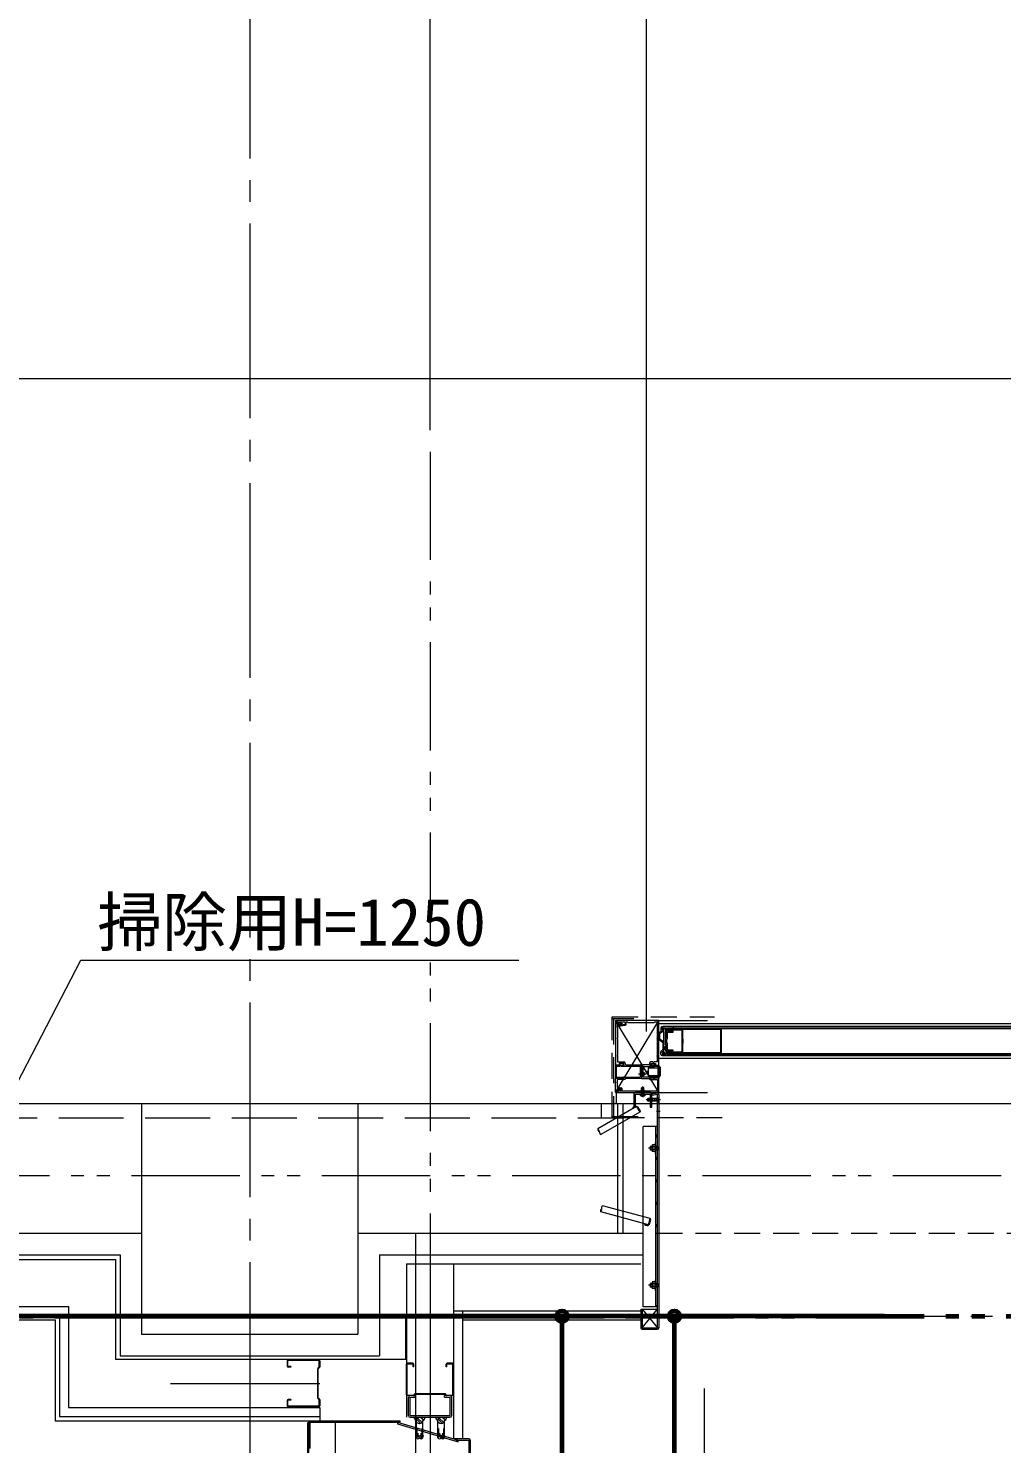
# Model space of a CAD drawing. Units: millimetres at full size, sheet at 1:30. Extents: x -16828 to 149130, y 47892 to 100313.
# Drawn here: x -3372 to -2022, y 63374 to 65336 of the extents above; entities that cross this region are included whole.
import ezdxf
from ezdxf.enums import TextEntityAlignment as Align

# ---------------------------------------------------------------- set-up
doc = ezdxf.new("R2010")
doc.units = ezdxf.units.MM
doc.header["$LTSCALE"] = 30
doc.header["$PDMODE"] = 32
doc.header["$PDSIZE"] = 15
for name, pattern in [('CHAIN2', [12, 9, -1, 1, -1]), ('DASHED1', [1.8, 1.2, -0.6]), ('DASHED3', [4, 3, -1]), ('DOUBLE_CHAIN1', [8.8, 5, -1, 0.6, -0.6, 0.6, -1])]:
    doc.linetypes.add(name, pattern=pattern)
for name, color, linetype, lineweight in [('0-0', 7, 'CHAIN2', 15), ('0-1', 7, 'Continuous', 15), ('2-0_通芯', 7, 'DOUBLE_CHAIN1', 15), ('2-1_躯体', 7, 'Continuous', 15), ('2-2_間仕切り芯', 7, 'DOUBLE_CHAIN1', 15), ('2-3_間仕切り', 7, 'Continuous', 15), ('2-A_建具', 7, 'Continuous', 15), ('3-0_AIHO08-壁芯', 7, 'CHAIN2', 15), ('4-3_AIHO15-壁開口寸法・コメント', 7, 'Continuous', 15), ('9-6_無題7', 7, 'Continuous', 15), ('9-E_配管－給湯１：ＣＵＰ(Ｍ)', 1, 'Continuous', 60)]:
    doc.layers.add(name, color=color, linetype=linetype, lineweight=lineweight)
doc.styles.add('ＭＳ ゴシック', font='')
doc.styles.get('ＭＳ ゴシック').set_extended_font_data('MS Gothic')

# ---------------------------------------------------------------- blocks, each defined once
blk = doc.blocks.new('グループ部品-16')
at = {"layer": '4-3_AIHO15-壁開口寸法・コメント'}
for p, q in [((-2530.66, 65460.85), (-2499.41, 65460.85)), ((-2483.79, 65460.85), (-2452.54, 65460.85))]:
    blk.add_line(p, q, dxfattribs=at)
blk.add_arc((-2515.04, 65460.85), 15.62, 0, 180, dxfattribs=at)
blk = doc.blocks.new('グループ部品-17')
at = {"layer": '4-3_AIHO15-壁開口寸法・コメント'}
for p, q in [((-996.29, 65460.85), (-1027.54, 65460.85)), ((-949.42, 65460.85), (-980.67, 65460.85))]:
    blk.add_line(p, q, dxfattribs=at)
blk.add_arc((-965.04, 65460.85), 15.62, 180, 0, dxfattribs=at)
blk = doc.blocks.new('グループ部品-18')
at = {"layer": '4-3_AIHO15-壁開口寸法・コメント'}
for p, q in [((-2515.04, 63945.86), (-2515.04, 65660.85)), ((-965.04, 63945.86), (-965.04, 65660.85)), ((-2452.54, 65460.85), (-1027.54, 65460.85))]:
    blk.add_line(p, q, dxfattribs=at)
for name in ['グループ部品-16', 'グループ部品-17']:
    blk.add_blockref(name, (0, 0), dxfattribs=at)
at = {"layer": '4-3_AIHO15-壁開口寸法・コメント', "style": 'ＭＳ ゴシック', "width": 1.15}
blk.add_text('機器搬入口W1550×H=2200', height=84.92, dxfattribs=at).set_placement((-2492.94, 65538.48), align=Align.BOTTOM_LEFT)

msp = doc.modelspace()

# ---------------------------------------------------------------- linework, layer by layer
at = {"layer": '0-0'}
for p, q in [((-3065.04, 66505.86), (-3065.04, 63160.53)), ((-9565.04, 63550.86), (35684.96, 63550.86))]:
    msp.add_line(p, q, dxfattribs=at)
at = {"layer": '0-1'}
for p, q in [((-4625.04, 64850.86), (634.96, 64850.86)), ((-6110.04, 63845.86), (25484.96, 63845.86)), ((-3215.04, 63845.86), (-3215.04, 63525.86)), ((-2915.04, 63845.86), (-2915.04, 63525.86)), ((-2555.04, 63845.86), (-2555.04, 63665.86)), ((-5540.04, 63665.86), (-3215.04, 63665.86)), ((-2915.04, 63665.86), (-2555.04, 63665.86)), ((-2835.04, 63665.86), (-2835.04, 60765.86)), ((-3215.04, 63525.86), (-2915.04, 63525.86))]:
    msp.add_line(p, q, dxfattribs=at)
at = {"layer": '0-1', "linetype": 'DASHED3'}
for p, q in [((-6090.04, 63825.86), (-2555.04, 63825.86)), ((-2435.04, 63450.86), (-2435.04, 60365.86))]:
    msp.add_line(p, q, dxfattribs=at)
at = {"layer": '0-1', "linetype": 'DASHED1'}
msp.add_line((-2555.04, 63665.86), (-925.04, 63665.86), dxfattribs=at)
at = {"layer": '2-0_通芯'}
msp.add_line((-9565.04, 63745.86), (35684.96, 63745.86), dxfattribs=at)
at = {"layer": '2-0_通芯', "color": 1, "lineweight": 60}
msp.add_line((-10727.74, 63550.86), (35684.96, 63550.86), dxfattribs=at)
at = {"layer": '2-1_躯体'}
for p, q in [((-6110.04, 63845.86), (-2547.61, 63845.86)), ((-3215.04, 63845.86), (-3215.04, 63525.86)), ((-2915.04, 63845.86), (-2915.04, 63525.86)), ((-2547.61, 63845.86), (-2547.61, 63665.86)), ((-5540.04, 63665.86), (-3215.04, 63665.86)), ((-2915.04, 63665.86), (-2547.61, 63665.86)), ((-3215.04, 63525.86), (-2915.04, 63525.86))]:
    msp.add_line(p, q, dxfattribs=at)
at = {"layer": '2-1_躯体', "linetype": 'DASHED3'}
msp.add_line((-6090.04, 63825.86), (-2547.61, 63825.86), dxfattribs=at)
at = {"layer": '2-2_間仕切り芯'}
msp.add_line((-2815.04, 64749.43), (-2815.04, 49619.89), dxfattribs=at)
at = {"layer": '2-3_間仕切り'}
for p, q in [((-5510.04, 63635.86), (-3245.04, 63635.86)), ((-3245.04, 63635.86), (-3245.04, 63495.86)), ((-2885.04, 63635.86), (-2885.04, 63495.86)), ((-2885.04, 63635.86), (-2519.61, 63635.86)), ((-2847.54, 63623.36), (-2522.61, 63623.36)), ((-2847.54, 63623.36), (-2847.54, 63410.86)), ((-2782.54, 63623.36), (-2782.54, 63380.86)), ((-5438.54, 63564.36), (-3316.54, 63564.36)), ((-3316.54, 63564.36), (-3316.54, 63424.36)), ((-2782.54, 63558.36), (-2522.61, 63558.36)), ((-2770.04, 63558.36), (-2770.04, 63380.86)), ((-5426.04, 63551.86), (-3329.04, 63551.86)), ((-5420.04, 63545.86), (-3335.04, 63545.86)), ((-3335.04, 63545.86), (-3335.04, 63405.86)), ((-3329.04, 63551.86), (-3329.04, 63411.86)), ((-2770.04, 63545.86), (-2522.61, 63545.86)), ((-3245.04, 63495.86), (-2885.04, 63495.86)), ((-3316.54, 63424.36), (-2968.04, 63424.36)), ((-3335.04, 63405.86), (-2915.04, 63405.86))]:
    msp.add_line(p, q, dxfattribs=at)
msp.add_lwpolyline([(-5503.54, 63629.36), (-3251.54, 63629.36), (-3251.54, 63491.36)], dxfattribs=at)
at = {"layer": '2-A_建具', "linetype": 'DASHED1'}
for p, q in [((-2562.61, 63963.86), (-2532.61, 63963.86)), ((-2560.61, 63963.86), (-2560.61, 63827.86)), ((-2562.61, 63827.86), (-2512.61, 63827.86))]:
    msp.add_line(p, q, dxfattribs=at)
at = {"layer": '2-A_建具'}
for p, q in [((-2557.61, 63860.86), (-2497.61, 63960.86)), ((-2497.61, 63860.86), (-2557.61, 63960.86)), ((-2553.94, 63957.46), (-2554.88, 63957.46)), ((-2552.85, 63954.81), (-2553.46, 63957.09)), ((-2552.61, 63954.66), (-2552.65, 63954.66)), ((-2552.31, 63955.86), (-2552.31, 63954.96)), ((-2550.72, 63956.4), (-2551.21, 63956.6)), ((-2550.7, 63953.38), (-2544.03, 63954.55)), ((-2497.61, 63960.86), (-2430.2, 63960.86)), ((402.39, 63956.36), (-2497.61, 63956.36)), ((-2495.11, 63950.36), (-2495.11, 63945.66)), ((-2492.91, 63952.36), (-2493.11, 63952.36)), ((-2492.91, 63947.36), (-2492.61, 63952.04)), ((-2490.61, 63947.36), (-2492.91, 63947.36)), ((-1003.41, 63952.36), (-2491.81, 63952.36)), ((-2491.11, 63947.36), (-2491.11, 63917.36)), ((-2490.31, 63947.66), (-2490.31, 63949.56)), ((-2489.81, 63950.06), (-2488.51, 63950.06)), ((-2488.01, 63945.56), (-2488.01, 63949.56)), ((-2411.11, 63949.31), (-2485.51, 63949.31)), ((-2485.51, 63947.81), (-2466.31, 63947.81)), ((-2483.81, 63949.41), (-2483.81, 63950.41)), ((-1750.11, 63950.41), (-2483.81, 63950.41)), ((-1750.11, 63949.41), (-2483.81, 63949.41)), ((-2412.21, 63948.21), (-2464.41, 63948.21)), ((-2411.91, 63916.81), (-2411.91, 63947.91)), ((-2410.81, 63915.71), (-2410.81, 63949.01)), ((-2555.11, 63935.4), (-2555.11, 63912.32)), ((-2500.11, 63935.4), (-2500.11, 63912.32)), ((-2497.61, 63935.62), (-2497.61, 63942.9)), ((-2496.73, 63944.56), (-2495.11, 63945.66)), ((-2496.73, 63933.97), (-2493.18, 63931.56)), ((-2496.41, 63935.62), (-2496.41, 63942.9)), ((-2496.06, 63943.56), (-2493.19, 63945.51)), ((-2496.06, 63934.96), (-2491.11, 63931.59)), ((-2492.31, 63929.9), (-2492.31, 63921.12)), ((-2492.06, 63945.86), (-2491.11, 63945.86)), ((-2489.11, 63944.56), (-2489.11, 63927.86)), ((-2488.61, 63945.06), (-2488.51, 63945.06)), ((-2465.81, 63931.9), (-2465.81, 63917.41)), ((-2464.71, 63929.16), (-2464.71, 63916.81)), ((-2464.21, 63935.06), (-2464.21, 63929.66)), ((402.39, 63908.36), (-2497.61, 63908.36)), ((-2495.11, 63914.36), (-2495.11, 63917.2)), ((-2494.1, 63918.94), (-2493.32, 63919.39)), ((-2492.91, 63912.36), (-2493.11, 63912.36)), ((-2491.81, 63912.36), (-1003.41, 63912.36)), ((-2490.31, 63917.06), (-2490.31, 63915.16)), ((-2489.81, 63914.66), (-2488.51, 63914.66)), ((-2489.11, 63920.16), (-2489.11, 63924.86)), ((-2488.51, 63927.36), (-2488.61, 63927.36)), ((-2488.61, 63925.36), (-2488.51, 63925.36)), ((-2488.61, 63919.66), (-2488.51, 63919.66)), ((-2488.01, 63926.86), (-2488.01, 63925.86)), ((-2488.01, 63919.16), (-2488.01, 63915.16)), ((-2487.49, 63922.09), (-2487.61, 63921.9)), ((-2466.31, 63916.91), (-2485.51, 63916.91)), ((-2485.51, 63915.41), (-2411.11, 63915.41)), ((-2483.81, 63914.31), (-2483.81, 63915.31)), ((-2483.81, 63915.31), (-1750.11, 63915.31)), ((-2483.81, 63914.31), (-1750.11, 63914.31)), ((-2464.41, 63916.51), (-2412.21, 63916.51)), ((-2557.61, 63898.61), (-2557.61, 63881.11)), ((-2556.61, 63898.81), (-2557.41, 63898.81)), ((-2551.05, 63898.38), (-2550.2, 63897.89)), ((-2550.15, 63903.39), (-2550.07, 63903.39)), ((-2549.7, 63897.76), (-2546.97, 63897.76)), ((-2549.33, 63903.27), (-2549.15, 63903.39)), ((-2549.15, 63903.39), (-2546.48, 63903.39)), ((-2523.61, 63897.36), (-2523.61, 63882.36)), ((-2523.61, 63889.86), (-2522.61, 63888.86)), ((-2521.68, 63897.29), (-2521.68, 63887.32)), ((-2521.54, 63897.29), (-2521.54, 63887.32)), ((-2517.61, 63888.16), (-2519.01, 63888.86)), ((-2514.27, 63890.69), (-2512.61, 63890.69)), ((-2514.27, 63889.03), (-2512.61, 63889.03)), ((-2497.61, 63894.86), (-2512.61, 63894.86)), ((-2503.61, 63897.86), (-2511.11, 63894.86)), ((-2509.38, 63895.01), (-2503.51, 63897.36)), ((-2506.07, 63903.39), (-2508.74, 63903.39)), ((-2508.24, 63897.82), (-2505.51, 63897.82)), ((-2505.51, 63897.76), (-2508.24, 63897.76)), ((-2505.07, 63903.39), (-2505.15, 63903.39)), ((-2505.01, 63897.95), (-2504.17, 63898.44)), ((-2504.17, 63898.38), (-2505.01, 63897.89)), ((-2499.61, 63897.86), (-2503.61, 63897.86)), ((-2499.61, 63897.36), (-2503.51, 63897.36)), ((-2503.24, 63897.82), (-2498.61, 63897.82)), ((-2498.61, 63897.76), (-2503.24, 63897.76)), ((-2499.61, 63897.86), (-2499.61, 63897.36)), ((-2497.81, 63898.87), (-2498.61, 63898.87)), ((-2498.61, 63898.81), (-2497.81, 63898.81)), ((-2497.61, 63898.67), (-2497.61, 63881.11)), ((-2497.61, 63897.86), (-2495.61, 63894.86)), ((-2495.61, 63884.86), (-2495.61, 63894.86)), ((-2557.61, 63861.71), (-2557.61, 63880.66)), ((-2557.41, 63880.91), (-2556.61, 63880.91)), ((-2550.2, 63881.83), (-2551.05, 63881.34)), ((-2546.97, 63881.96), (-2549.7, 63881.96)), ((-2526.11, 63886.86), (-2515.11, 63886.86)), ((-2522.61, 63888.21), (-2517.7, 63888.21)), ((-2522.61, 63885.52), (-2517.7, 63885.52)), ((-2522.61, 63884.86), (-2519.01, 63884.86)), ((-2520.11, 63862.92), (-2520.11, 63869.49)), ((-2517.61, 63885.56), (-2519.01, 63884.86)), ((-2517.61, 63888.16), (-2517.61, 63885.56)), ((-2503.61, 63881.86), (-2511.11, 63884.86)), ((-2509.38, 63884.71), (-2503.51, 63882.36)), ((-2505.51, 63882.02), (-2508.24, 63882.02)), ((-2508.24, 63881.96), (-2505.51, 63881.96)), ((-2504.17, 63881.4), (-2505.01, 63881.89)), ((-2505.01, 63881.83), (-2504.17, 63881.34)), ((-2499.61, 63881.86), (-2503.61, 63881.86)), ((-2499.61, 63882.36), (-2503.51, 63882.36)), ((-2498.61, 63882.02), (-2503.24, 63882.02)), ((-2499.61, 63881.86), (-2499.61, 63882.36)), ((-2498.61, 63880.97), (-2497.81, 63880.97)), ((-2497.81, 63880.91), (-2498.61, 63880.91)), ((-2497.61, 63881.86), (-2495.61, 63884.86)), ((-2555.5, 63864.41), (-2555.41, 63864.06)), ((-2554.94, 63863.46), (-2554.76, 63863.35)), ((-2554.7, 63865.15), (-2554.77, 63864.97)), ((-2554.63, 63864.07), (-2554.71, 63863.89)), ((-2554.35, 63864.5), (-2554.42, 63864.32)), ((-2554.16, 63865.07), (-2554.23, 63864.89)), ((-2553.91, 63863.89), (-2553.98, 63863.71)), ((-2553.62, 63865.62), (-2553.7, 63865.44)), ((-2553.62, 63864.97), (-2553.7, 63864.79)), ((-2553.42, 63864.51), (-2553.5, 63864.33)), ((-2553.08, 63863.72), (-2553.16, 63863.53)), ((-2553.02, 63865.22), (-2553.1, 63865.03)), ((-2552.82, 63864.21), (-2552.9, 63864.02)), ((-2549.03, 63867.01), (-2550.08, 63867.74)), ((-2509.91, 63860.86), (-2530.31, 63860.86)), ((-2523.61, 63858.56), (-2523.51, 63857.44)), ((-2523.61, 63858.56), (-2516.61, 63858.56)), ((-2521.46, 63864.36), (-2522.09, 63864.25)), ((-2518.13, 63864.25), (-2522.09, 63863.55)), ((-2522.09, 63864.07), (-2522.09, 63864.25)), ((-2522.09, 63864.07), (-2521.46, 63864.18)), ((-2522.09, 63864.07), (-2521.71, 63863.85)), ((-2522.09, 63863.37), (-2518.13, 63864.07)), ((-2522.09, 63863.55), (-2521.71, 63863.77)), ((-2518.13, 63863.55), (-2522.09, 63862.85)), ((-2522.09, 63863.37), (-2522.09, 63863.55)), ((-2522.09, 63863.37), (-2521.71, 63863.15)), ((-2522.09, 63862.67), (-2518.13, 63863.37)), ((-2522.09, 63862.85), (-2521.71, 63863.07)), ((-2518.13, 63862.85), (-2522.09, 63862.15)), ((-2522.09, 63862.67), (-2522.09, 63862.85)), ((-2522.09, 63862.67), (-2521.71, 63862.45)), ((-2522.09, 63861.97), (-2518.13, 63862.67)), ((-2522.09, 63862.15), (-2521.71, 63862.37)), ((-2518.13, 63862.15), (-2522.09, 63861.45)), ((-2522.09, 63861.97), (-2522.09, 63862.15)), ((-2522.09, 63861.97), (-2521.71, 63861.75)), ((-2522.09, 63861.27), (-2518.13, 63861.97)), ((-2522.09, 63861.45), (-2521.71, 63861.67)), ((-2522.09, 63861.27), (-2522.09, 63861.45)), ((-2522.09, 63861.27), (-2521.71, 63861.05)), ((-2518.13, 63860.75), (-2522.09, 63860.05)), ((-2522.09, 63860.57), (-2521.71, 63860.35)), ((-2522.09, 63860.05), (-2521.71, 63860.27)), ((-2522.09, 63859.87), (-2522.09, 63860.05)), ((-2518.13, 63860.05), (-2522.09, 63859.35)), ((-2522.09, 63859.87), (-2521.71, 63859.65)), ((-2522.09, 63859.35), (-2521.71, 63859.57)), ((-2522.09, 63859.26), (-2522.09, 63859.35)), ((-2522.09, 63859.26), (-2518.13, 63859.26)), ((-2521.84, 63859.06), (-2521.84, 63859.26)), ((-2521.76, 63867.55), (-2520.26, 63868.56)), ((-2521.76, 63865.26), (-2521.46, 63865.26)), ((-2521.71, 63865.26), (-2521.71, 63864.47)), ((-2518.51, 63864.55), (-2521.71, 63863.85)), ((-2521.71, 63863.77), (-2518.51, 63864.47)), ((-2518.51, 63863.85), (-2521.71, 63863.15)), ((-2521.71, 63863.85), (-2521.71, 63863.77)), ((-2521.71, 63863.07), (-2518.51, 63863.77)), ((-2518.51, 63863.15), (-2521.71, 63862.45)), ((-2521.71, 63863.15), (-2521.71, 63863.07)), ((-2521.71, 63862.37), (-2518.51, 63863.07)), ((-2518.51, 63862.45), (-2521.71, 63861.75)), ((-2521.71, 63862.45), (-2521.71, 63862.37)), ((-2521.71, 63861.67), (-2518.51, 63862.37)), ((-2518.51, 63861.75), (-2521.71, 63861.05)), ((-2521.71, 63861.75), (-2521.71, 63861.67)), ((-2521.71, 63861.05), (-2521.71, 63860.97)), ((-2521.71, 63860.27), (-2518.51, 63860.97)), ((-2518.51, 63860.35), (-2521.71, 63859.65)), ((-2521.71, 63860.35), (-2521.71, 63860.27)), ((-2521.71, 63859.57), (-2518.51, 63860.27)), ((-2521.71, 63859.65), (-2521.71, 63859.57)), ((-2521.46, 63867.36), (-2520.26, 63868.2)), ((-2520.11, 63867.05), (-2520.97, 63864.15)), ((-2520.93, 63864.28), (-2518.13, 63864.77)), ((-2518.13, 63864.95), (-2520.88, 63864.46)), ((-2520.82, 63864.66), (-2518.51, 63865.17)), ((-2520.64, 63865.26), (-2518.46, 63865.26)), ((-2520.26, 63868.56), (-2519.96, 63868.56)), ((-2520.26, 63868.2), (-2520.26, 63868.56)), ((-2520.11, 63867.05), (-2519.96, 63868.56)), ((-2520.11, 63861.92), (-2520.11, 63860.72)), ((-2520.11, 63859.72), (-2520.11, 63854.81)), ((-2518.46, 63867.55), (-2519.96, 63868.56)), ((-2519.91, 63859.26), (-2518.51, 63859.57)), ((-2519.41, 63866.66), (-2518.46, 63867.47)), ((-2518.51, 63865.25), (-2518.51, 63865.17)), ((-2518.13, 63864.95), (-2518.51, 63865.17)), ((-2518.13, 63864.77), (-2518.51, 63864.55)), ((-2518.51, 63864.55), (-2518.51, 63864.47)), ((-2518.13, 63864.25), (-2518.51, 63864.47)), ((-2518.13, 63864.07), (-2518.51, 63863.85)), ((-2518.51, 63863.85), (-2518.51, 63863.77)), ((-2518.13, 63863.55), (-2518.51, 63863.77)), ((-2518.13, 63863.37), (-2518.51, 63863.15)), ((-2518.51, 63863.15), (-2518.51, 63863.07)), ((-2518.13, 63862.85), (-2518.51, 63863.07)), ((-2518.13, 63862.67), (-2518.51, 63862.45)), ((-2518.51, 63862.45), (-2518.51, 63862.37)), ((-2518.13, 63862.15), (-2518.51, 63862.37)), ((-2518.13, 63861.97), (-2518.51, 63861.75)), ((-2518.51, 63861.75), (-2518.51, 63861.67)), ((-2518.13, 63861.45), (-2518.51, 63861.67)), ((-2518.51, 63861.05), (-2518.51, 63860.97)), ((-2518.13, 63860.75), (-2518.51, 63860.97)), ((-2518.51, 63860.35), (-2518.51, 63860.27)), ((-2518.13, 63860.05), (-2518.51, 63860.27)), ((-2518.51, 63859.65), (-2518.51, 63859.57)), ((-2518.13, 63859.35), (-2518.51, 63859.57)), ((-2518.46, 63865.26), (-2518.46, 63867.55)), ((-2518.38, 63859.06), (-2518.38, 63859.26)), ((-2518.13, 63864.77), (-2518.13, 63864.95)), ((-2518.13, 63864.07), (-2518.13, 63864.25)), ((-2518.13, 63863.37), (-2518.13, 63863.55)), ((-2518.13, 63862.67), (-2518.13, 63862.85)), ((-2518.13, 63861.97), (-2518.13, 63862.15)), ((-2518.13, 63860.57), (-2518.13, 63860.75)), ((-2516.61, 63858.56), (-2516.71, 63857.44)), ((-2505.9, 63850.86), (-2515.48, 63850.86)), ((-2513.61, 63852.16), (-2512.21, 63852.86)), ((-2513.61, 63852.16), (-2513.61, 63849.56)), ((-2513.61, 63849.56), (-2512.21, 63848.86)), ((-2499.11, 63852.21), (-2513.52, 63852.21)), ((-2499.11, 63849.52), (-2513.52, 63849.52)), ((-2500.02, 63860.35), (-2507.61, 63858.76)), ((-2507.61, 63858.76), (-2507.2, 63856.8)), ((-2499.61, 63858.4), (-2507.2, 63856.8)), ((-2503.46, 63850.86), (-2504.53, 63850.86)), ((-2495.52, 63850.86), (-2502.51, 63850.86)), ((-2499.61, 63534.86), (-2499.61, 63858.4)), ((-2497.61, 63854.36), (-2499.11, 63852.86)), ((-2497.61, 63860.86), (-2430.2, 63860.86)), ((-2497.61, 63858.4), (-2497.61, 63534.86)), ((-2528.5, 63841.65), (-2582.46, 63810.5)), ((-2524, 63833.86), (-2577.96, 63802.7)), ((-2577.61, 63845.86), (-2577.61, 63825.86)), ((-2547.61, 63845.86), (-2547.61, 63665.86)), ((-2528.5, 63841.65), (-2527.14, 63841.28)), ((-2528.5, 63841.65), (-2524, 63833.86)), ((-2499.11, 63848.86), (-2512.21, 63848.86)), ((-2495.87, 63834.69), (-2501.17, 63834.69)), ((-2519.61, 63563.86), (-2519.61, 63813.86)), ((-2499.61, 63813.86), (-2519.61, 63813.86)), ((-2501.91, 63563.86), (-2501.91, 63813.86)), ((-2502.91, 63791.36), (-2502.91, 63776.36)), ((-2501.91, 63791.36), (-2502.91, 63791.36)), ((-2501.91, 63802.84), (-2499.61, 63800.54)), ((-2501.91, 63800.72), (-2499.61, 63798.42)), ((-2501.91, 63776.36), (-2501.91, 63791.36)), ((-2499.61, 63783.86), (-2512.13, 63783.86)), ((-2506.91, 63786.36), (-2509.61, 63786.36)), ((-2509.61, 63786.36), (-2509.61, 63781.36)), ((-2506.91, 63785.93), (-2509.61, 63785.93)), ((-2506.91, 63781.79), (-2509.61, 63781.79)), ((-2506.91, 63781.36), (-2509.61, 63781.36)), ((-2506.56, 63788.48), (-2506.91, 63787.86)), ((-2506.91, 63787.86), (-2506.91, 63779.86)), ((-2506.56, 63779.24), (-2506.91, 63779.86)), ((-2502.91, 63788.48), (-2506.56, 63788.48)), ((-2502.91, 63786.17), (-2506.56, 63786.17)), ((-2502.91, 63781.55), (-2506.56, 63781.55)), ((-2502.91, 63779.24), (-2506.56, 63779.24)), ((-2502.91, 63786.51), (-2501.91, 63786.51)), ((-2499.61, 63786.36), (-2502.91, 63786.36)), ((-2499.61, 63785.93), (-2502.91, 63785.93)), ((-2499.61, 63781.79), (-2502.91, 63781.79)), ((-2499.61, 63781.36), (-2502.91, 63781.36)), ((-2502.91, 63781.21), (-2501.91, 63781.21)), ((-2502.91, 63776.36), (-2501.91, 63776.36)), ((-2501.91, 63771.72), (-2499.61, 63769.42)), ((-2499.61, 63786.36), (-2499.61, 63781.36)), ((-2501.91, 63769.6), (-2499.61, 63767.3)), ((-2501.91, 63740.61), (-2499.61, 63738.31)), ((-2501.91, 63738.49), (-2499.61, 63736.19)), ((-2511.88, 63677.65), (-2578.35, 63695.45)), ((-2509.55, 63686.34), (-2576.02, 63704.15)), ((-2501.91, 63709.5), (-2499.61, 63707.2)), ((-2501.91, 63707.38), (-2499.61, 63705.08)), ((-2511.88, 63677.65), (-2509.55, 63686.34)), ((-2511.88, 63677.65), (-2510.66, 63678.36)), ((-2501.91, 63678.39), (-2499.61, 63676.09)), ((-2501.91, 63676.26), (-2499.61, 63673.96)), ((-2506.91, 63596.36), (-2509.61, 63596.36)), ((-2509.61, 63596.36), (-2509.61, 63591.36)), ((-2506.91, 63595.93), (-2509.61, 63595.93)), ((-2506.56, 63598.48), (-2506.91, 63597.86)), ((-2506.91, 63597.86), (-2506.91, 63589.86)), ((-2502.91, 63598.48), (-2506.56, 63598.48)), ((-2502.91, 63596.17), (-2506.56, 63596.17)), ((-2502.91, 63601.36), (-2502.91, 63586.36)), ((-2501.91, 63601.36), (-2502.91, 63601.36)), ((-2502.91, 63596.51), (-2501.91, 63596.51)), ((-2499.61, 63596.36), (-2502.91, 63596.36)), ((-2499.61, 63595.93), (-2502.91, 63595.93)), ((-2501.91, 63586.36), (-2501.91, 63601.36)), ((-2501.91, 63597.27), (-2499.61, 63594.97)), ((-2501.91, 63595.15), (-2499.61, 63592.85)), ((-2499.61, 63596.36), (-2499.61, 63591.36)), ((-2499.61, 63593.86), (-2512.13, 63593.86)), ((-2506.91, 63591.79), (-2509.61, 63591.79)), ((-2506.91, 63591.36), (-2509.61, 63591.36)), ((-2506.56, 63589.24), (-2506.91, 63589.86)), ((-2502.91, 63591.55), (-2506.56, 63591.55)), ((-2502.91, 63589.24), (-2506.56, 63589.24)), ((-2499.61, 63591.79), (-2502.91, 63591.79)), ((-2499.61, 63591.36), (-2502.91, 63591.36)), ((-2502.91, 63591.21), (-2501.91, 63591.21)), ((-2502.91, 63586.36), (-2501.91, 63586.36)), ((-2522.61, 63560.86), (-2522.61, 63534.86)), ((-2522.61, 63560.86), (-2499.61, 63560.86)), ((-2520.61, 63560.86), (-2520.61, 63534.86)), ((-2520.61, 63560.86), (-2499.61, 63534.86)), ((-2520.61, 63534.86), (-2499.61, 63560.86)), ((-2499.61, 63563.86), (-2519.61, 63563.86)), ((-2501.91, 63566.16), (-2499.61, 63563.86)), ((-2501.91, 63564.04), (-2501.73, 63563.86)), ((-2848.54, 63491.36), (-2848.54, 63551.72)), ((-2520.61, 63534.86), (-2499.61, 63534.86)), ((-2520.61, 63532.86), (-2499.61, 63532.86)), ((-3251.54, 63491.36), (-2848.54, 63491.36)), ((-3013.04, 63489.16), (-3013.04, 63481.56)), ((-3012.24, 63481.46), (-3012.24, 63489.26)), ((-2969.14, 63489.56), (-3011.94, 63489.56)), ((-3008.04, 63481.16), (-3011.94, 63481.16)), ((-2969.24, 63490.36), (-3011.84, 63490.36)), ((-3008.04, 63480.36), (-3011.84, 63480.36)), ((-3008.04, 63481.16), (-3008.04, 63480.36)), ((-2970.84, 63437.53), (-2970.84, 63478.2)), ((-2968.93, 63480.6), (-2970.49, 63479.04)), ((-2970.04, 63437.49), (-2970.04, 63478.24)), ((-2968.39, 63480.01), (-2969.95, 63478.45)), ((-2968.84, 63480.82), (-2968.84, 63489.26)), ((-2968.04, 63489.16), (-2968.04, 63480.86)), ((-2847.54, 63442.06), (-2847.54, 63484.66)), ((-2846.74, 63485.06), (-2838.34, 63485.06)), ((-2846.74, 63441.66), (-2846.74, 63485.06)), ((-2838.74, 63485.86), (-2846.34, 63485.86)), ((-2838.34, 63480.86), (-2838.34, 63485.06)), ((-2837.54, 63480.86), (-2838.34, 63480.86)), ((-2837.54, 63480.86), (-2837.54, 63484.66)), ((-2792.54, 63480.86), (-2792.54, 63484.66)), ((-2791.74, 63480.86), (-2792.54, 63480.86)), ((-2791.74, 63480.86), (-2791.74, 63485.06)), ((-2791.74, 63485.06), (-2783.34, 63485.06)), ((-2783.74, 63485.86), (-2791.34, 63485.86)), ((-2783.34, 63441.66), (-2783.34, 63485.06)), ((-2782.54, 63442.06), (-2782.54, 63484.66)), ((-3175.04, 63457.86), (-2968.04, 63457.86)), ((-2969.95, 63437.27), (-2968.39, 63435.71)), ((-2846.74, 63441.66), (-2837.87, 63441.66)), ((-2835.04, 63440.86), (-2846.34, 63440.86)), ((-2845.04, 63413.26), (-2845.04, 63438.46)), ((-2842.74, 63413.16), (-2842.74, 63438.56)), ((-2842.74, 63438.56), (-2835.04, 63438.56)), ((-2835.87, 63443.66), (-2837.87, 63441.66)), ((-2835.54, 63442.86), (-2837.19, 63441.21)), ((-2835.87, 63443.66), (-2794.21, 63443.66)), ((-2835.54, 63442.86), (-2794.54, 63442.86)), ((-2835.04, 63438.56), (-2835.04, 63440.86)), ((-2783.74, 63440.86), (-2795.04, 63440.86)), ((-2795.04, 63438.56), (-2795.04, 63440.86)), ((-2795.04, 63438.56), (-2787.34, 63438.56)), ((-2792.89, 63441.21), (-2794.54, 63442.86)), ((-2792.21, 63441.66), (-2794.21, 63443.66)), ((-2792.21, 63441.66), (-2783.34, 63441.66)), ((-2787.34, 63413.16), (-2787.34, 63438.56)), ((-2785.04, 63413.26), (-2785.04, 63438.46)), ((-3013.04, 63434.16), (-3013.04, 63426.56)), ((-3012.24, 63426.46), (-3012.24, 63434.26)), ((-3008.04, 63434.56), (-3011.94, 63434.56)), ((-2969.14, 63426.16), (-3011.94, 63426.16)), ((-3008.04, 63435.36), (-3011.84, 63435.36)), ((-2969.24, 63425.36), (-3011.84, 63425.36)), ((-3008.04, 63435.36), (-3008.04, 63434.56)), ((-2970.49, 63436.68), (-2968.93, 63435.12)), ((-2968.84, 63426.46), (-2968.84, 63434.91)), ((-2968.04, 63434.86), (-2968.04, 63426.56)), ((-2968.04, 63424.36), (-2968.04, 63405.86)), ((-3329.04, 63411.86), (-2968.04, 63411.86)), ((-3175.04, 63405.86), (-2857.04, 63405.86)), ((-2985.04, 63403.46), (-2985.04, 63358.26)), ((-2983.44, 63404.26), (-2857.04, 63404.26)), ((-2983.44, 63404.26), (-2983.44, 63357.46)), ((-2981.84, 63403.26), (-2981.84, 63367.46)), ((-2946.04, 62488.67), (-2946.04, 63405.86)), ((-2860.04, 63404.26), (-2860.04, 63401.96)), ((-2857.04, 63405.86), (-2857.04, 63404.26)), ((-2842.74, 63413.16), (-2787.34, 63413.16)), ((-2842.64, 63410.86), (-2787.44, 63410.86)), ((-2834.04, 63382.36), (-2834.04, 63406.36)), ((-2833.82, 63408.41), (-2827.67, 63402.27)), ((-2832.41, 63409.83), (-2826.07, 63403.49)), ((-2825.04, 63382.36), (-2825.04, 63406.36)), ((-2804.04, 63382.36), (-2804.04, 63406.36)), ((-2803.82, 63408.41), (-2797.67, 63402.27)), ((-2802.41, 63409.83), (-2796.07, 63403.49)), ((-2795.04, 63382.36), (-2795.04, 63406.36)), ((-2833.04, 63383.52), (-2833.04, 63395.06)), ((-2831.54, 63383.85), (-2831.54, 63388.62)), ((-2827.54, 63380.87), (-2827.54, 63388.62)), ((-2826.04, 63381.21), (-2826.04, 63395.06)), ((-2803.04, 63383.52), (-2803.04, 63395.06)), ((-2801.54, 63383.85), (-2801.54, 63388.62)), ((-2797.54, 63380.87), (-2797.54, 63388.62)), ((-2796.04, 63381.21), (-2796.04, 63395.06)), ((-2761.44, 63380.86), (-2781.54, 63380.86)), ((-2779.04, 63379.26), (-2779.04, 63380.86)), ((-2779.04, 63379.26), (-2760.64, 63379.26)), ((-2776.04, 63376.96), (-2776.04, 63379.26)), ((-2760.64, 63357.46), (-2760.64, 63379.26)), ((-2759.04, 63358.26), (-2759.04, 63378.46))]:
    msp.add_line(p, q, dxfattribs=at)
at = {"layer": '2-A_建具', "linetype": 'DASHED3'}
for p, q in [((-2860.04, 63404.26), (-2776.04, 63379.26)), ((-2860.04, 63401.96), (-2776.04, 63376.96))]:
    msp.add_line(p, q, dxfattribs=at)
at = {"layer": '2-A_建具', "linetype": 'DASHED1'}
msp.add_lwpolyline([(-2409.69, 63825.86), (-2562.61, 63825.86), (-2562.61, 63965.86), (-2420.56, 63965.86)], dxfattribs=at)
at = {"layer": '2-A_建具'}
for points in [[(-2497.61, 63899.06), (-2497.61, 63960.86), (-2557.61, 63960.86), (-2557.61, 63899.06)], [(-2557.61, 63959.86), (-2556.61, 63959.86), (-2548.61, 63956.63)], [(-2555.68, 63956.66), (-2555.68, 63951.86), (-2555.11, 63950.87), (-2555.11, 63936.32)], [(-2554.31, 63958.93), (-2544.31, 63958.93), (-2544.31, 63956.09)], [(-2544.97, 63955.3), (-2551.31, 63954.19), (-2551.31, 63954.96), (-2552.11, 63954.96), (-2552.11, 63954.56)], [(-2550.25, 63954.79), (-2550.95, 63954.46), (-2551.18, 63954.96), (-2550.55, 63955.59)], [(-2548.61, 63956.63), (-2548.61, 63956.26), (-2549.68, 63955.19)], [(-2543.21, 63955.54), (-2543.21, 63958.93), (-2541.61, 63958.93), (-2540.62, 63958.36), (-2504.1, 63958.36), (-2503.11, 63958.93), (-2500.11, 63958.93), (-2500.11, 63936.32)], [(-2492.61, 63951.56), (-2492.61, 63947.86), (-2490.81, 63947.86)], [(-2490.61, 63948.06), (-2490.61, 63948.66), (-2491.41, 63948.66), (-2491.41, 63950.86), (-2487.61, 63950.86), (-2487.61, 63942.82)], [(-2480.8, 63913.86), (-2485.81, 63913.86), (-2485.81, 63918.66), (-2477.81, 63918.66), (-2477.81, 63919.86), (-2485.81, 63919.86), (-2485.81, 63929.36), (-2486.81, 63929.36), (-2486.81, 63935.36), (-2485.81, 63935.36), (-2485.81, 63944.86), (-2477.81, 63944.86), (-2477.81, 63946.06), (-2485.81, 63946.06), (-2485.81, 63950.86), (-2480.8, 63950.86)], [(-2480.41, 63950.56), (-2477.61, 63950.56), (-2477.61, 63952.36)], [(-2465.81, 63947.31), (-2465.81, 63932.82), (-2465.69, 63932.64)], [(-2464.71, 63947.91), (-2464.71, 63935.56), (-2464.51, 63935.36)], [(-2487.61, 63941.9), (-2487.61, 63936.86), (-2488.61, 63936.86), (-2488.61, 63932.82)], [(-2488.61, 63931.9), (-2488.61, 63927.86), (-2487.61, 63927.86), (-2487.61, 63922.82)], [(-2555.11, 63911.4), (-2555.11, 63903.39), (-2551.07, 63903.39)], [(-2500.11, 63911.4), (-2500.11, 63903.39), (-2504.15, 63903.39)], [(-2490.61, 63917.36), (-2492.91, 63917.36), (-2492.61, 63912.68)], [(-2490.81, 63916.86), (-2492.61, 63916.86), (-2492.61, 63913.16)], [(-2487.61, 63921.9), (-2487.61, 63913.86), (-2491.41, 63913.86), (-2491.41, 63916.06), (-2490.61, 63916.06), (-2490.61, 63916.66)], [(-2477.61, 63912.36), (-2477.61, 63914.16), (-2480.41, 63914.16)], [(-2523.61, 63897.36), (-2545.61, 63897.36), (-2545.61, 63898.86), (-2547.61, 63898.86), (-2547.61, 63899.86), (-2546.41, 63899.86), (-2546.41, 63901.46), (-2552.81, 63901.46), (-2552.81, 63899.86), (-2551.61, 63899.86), (-2551.61, 63898.86), (-2557.41, 63898.86)], [(-2551.97, 63881.96), (-2556.61, 63881.96), (-2556.61, 63897.76), (-2551.97, 63897.76)], [(-2546.41, 63898.56), (-2549.76, 63898.56), (-2551.33, 63899.47), (-2551.86, 63898.56), (-2556.41, 63898.56)], [(-2544.48, 63901.39), (-2544.48, 63900.53), (-2543.61, 63899.29), (-2523.68, 63899.29)], [(-2523.61, 63883.86), (-2522.61, 63884.86), (-2522.61, 63888.86)], [(-2523.61, 63888.66), (-2522.26, 63888.01), (-2521.66, 63886.86)], [(-2522.61, 63888.86), (-2519.01, 63888.86), (-2519.01, 63884.86)], [(-2497.81, 63880.86), (-2503.61, 63880.86), (-2503.61, 63879.86), (-2504.11, 63879.86), (-2506.25, 63880.86), (-2509.61, 63880.86), (-2509.61, 63882.36), (-2519.61, 63882.36), (-2519.61, 63897.36), (-2509.61, 63897.36), (-2509.61, 63898.86), (-2507.61, 63898.86), (-2507.61, 63899.86), (-2508.81, 63899.86), (-2508.81, 63901.46), (-2502.41, 63901.46), (-2502.41, 63899.86), (-2503.61, 63899.86), (-2503.61, 63898.86), (-2497.81, 63898.86)], [(-2510.74, 63901.39), (-2510.74, 63900.53), (-2511.61, 63899.29), (-2519.54, 63899.29)], [(-2512.61, 63894.86), (-2512.61, 63884.86), (-2497.61, 63884.86)], [(-2498.8, 63898.62), (-2503.36, 63898.62), (-2503.88, 63899.53), (-2505.46, 63898.62), (-2508.81, 63898.62)], [(-2508.81, 63898.56), (-2505.46, 63898.56), (-2503.88, 63899.47), (-2503.36, 63898.56), (-2498.8, 63898.56)], [(-2503.24, 63881.96), (-2498.61, 63881.96), (-2498.61, 63897.82)], [(-2557.61, 63861.25), (-2557.61, 63860.86), (-2497.61, 63860.86), (-2497.61, 63880.66)], [(-2557.41, 63880.86), (-2551.61, 63880.86), (-2551.61, 63879.86), (-2551.11, 63879.86), (-2548.96, 63880.86), (-2545.61, 63880.86), (-2545.61, 63882.36), (-2523.61, 63882.36)], [(-2556.41, 63881.16), (-2551.86, 63881.16), (-2551.33, 63880.25), (-2549.76, 63881.16), (-2546.41, 63881.16)], [(-2521.68, 63886.4), (-2521.68, 63880.43), (-2543.41, 63880.43), (-2544.91, 63878.93), (-2555.68, 63878.93), (-2555.68, 63875.32)], [(-2555.68, 63874.4), (-2555.68, 63867.86), (-2552.61, 63867.86), (-2549.61, 63865.76)], [(-2499.54, 63874.4), (-2499.54, 63862.79), (-2548.61, 63862.79), (-2548.61, 63866.19)], [(-2523.61, 63885.06), (-2522.26, 63885.72), (-2521.66, 63886.86)], [(-2521.54, 63886.4), (-2521.54, 63880.43), (-2511.81, 63880.43), (-2510.31, 63878.93), (-2499.54, 63878.93), (-2499.54, 63875.32)], [(-2508.81, 63881.22), (-2505.46, 63881.22), (-2503.88, 63880.31), (-2503.36, 63881.22), (-2498.8, 63881.22)], [(-2498.8, 63881.16), (-2503.36, 63881.16), (-2503.88, 63880.25), (-2505.46, 63881.16), (-2508.81, 63881.16)], [(-2557.61, 63860.86), (-2557.11, 63860.36), (-2557.11, 63846.36), (-2557.61, 63845.86)], [(-2550.21, 63866.61), (-2549.61, 63866.19), (-2549.61, 63862.79), (-2551.56, 63862.79), (-2552.11, 63863.45), (-2554.51, 63863.15), (-2557.51, 63861.42)], [(-2549.61, 63864.16), (-2551.46, 63862.86), (-2552.12, 63865.31)], [(-2532.61, 63858.56), (-2532.61, 63840.86), (-2530.31, 63840.86)], [(-2530.31, 63840.86), (-2530.31, 63858.56), (-2509.91, 63858.56), (-2509.91, 63840.86), (-2507.61, 63840.86), (-2507.61, 63858.56)], [(-2522.16, 63856.2), (-2521.25, 63858.01), (-2520.11, 63858.62)], [(-2522.09, 63864.25), (-2521.71, 63864.47), (-2521.46, 63864.52)], [(-2522.09, 63860.57), (-2522.09, 63860.75), (-2521.71, 63860.97), (-2518.51, 63861.67)], [(-2522.09, 63860.57), (-2518.13, 63861.27), (-2518.13, 63861.45), (-2522.09, 63860.75)], [(-2522.09, 63859.87), (-2518.13, 63860.57), (-2518.51, 63860.35)], [(-2521.76, 63865.26), (-2521.76, 63867.55), (-2521.46, 63867.36)], [(-2518.13, 63861.27), (-2518.51, 63861.05), (-2521.71, 63860.35)], [(-2521.59, 63859.26), (-2518.13, 63859.87), (-2518.13, 63860.05)], [(-2520.26, 63868.2), (-2521.46, 63864.21), (-2521.46, 63867.36)], [(-2518.13, 63859.87), (-2518.51, 63859.65), (-2520.31, 63859.26)], [(-2520.11, 63867.16), (-2519.41, 63866.66), (-2519.27, 63865.26)], [(-2518.06, 63856.2), (-2518.96, 63858.01), (-2520.11, 63858.62)], [(-2518.13, 63859.26), (-2518.13, 63859.35), (-2518.62, 63859.26)], [(-2499.11, 63852.86), (-2512.21, 63852.86), (-2512.21, 63848.86)], [(-2497.61, 63852.91), (-2499.46, 63852.01), (-2500.07, 63850.86)], [(-2497.61, 63848.81), (-2499.46, 63849.72), (-2500.07, 63850.86)], [(-2497.61, 63847.36), (-2499.11, 63848.86), (-2499.11, 63852.86)], [(-2562.61, 63845.86), (-2563.11, 63845.36), (-2577.11, 63845.36), (-2577.61, 63845.86)], [(-2527.14, 63841.28), (-2523.64, 63835.22), (-2524, 63833.86)], [(-2510.66, 63678.36), (-2508.85, 63685.12), (-2509.55, 63686.34)]]:
    msp.add_lwpolyline(points, dxfattribs=at)
for centre, radius in [((-2553.71, 63864.66), 2), ((-2829.54, 63406.36), 4.5), ((-2799.54, 63406.36), 4.5)]:
    msp.add_circle(centre, radius, dxfattribs=at)
for centre, radius, start, end in [((-2554.88, 63956.66), 0.8, 90, 180), ((-2553.94, 63956.96), 0.5, 15, 90), ((-2552.65, 63954.86), 0.2, 195, 270), ((-2552.61, 63954.96), 0.3, 270, 0), ((-2551.51, 63955.86), 0.8, 68, 180), ((-2550.91, 63954.56), 1.2, 180, 280), ((-2550.91, 63955.94), 0.5, 315, 68), ((-2551.09, 63956.6), 2, 295, 315), ((-2545.11, 63956.09), 0.8, 280, 0), ((-2544.21, 63955.54), 1, 280, 0), ((-2493.11, 63950.36), 2, 90, 180), ((-2492.91, 63952.06), 0.3, 356.34024, 90), ((-2491.81, 63951.56), 0.8, 90, 180), ((-2490.81, 63948.06), 0.2, 270, 0), ((-2490.61, 63947.66), 0.3, 270, 0.00359), ((-2489.81, 63949.56), 0.5, 90.00359, 180.00359), ((-2488.51, 63949.56), 0.5, 0.00359, 90.00359), ((-2485.51, 63949.01), 0.3, 90, 180), ((-2485.51, 63948.11), 0.3, 180, 270), ((-2480.8, 63950.66), 0.2, 14.47751, 90), ((-2480.41, 63950.76), 0.2, 194.47751, 270), ((-2466.31, 63947.31), 0.5, 0, 90), ((-2464.41, 63947.91), 0.3, 90, 180), ((-2412.21, 63947.91), 0.3, 0, 90), ((-2411.11, 63949.01), 0.3, 0, 90), ((-2555.11, 63935.86), 0.3, 113.57818, 246.42182), ((-2555.31, 63936.32), 0.2, 293.57818, 0), ((-2555.31, 63935.4), 0.2, 0, 66.42182), ((-2499.91, 63936.32), 0.2, 180, 246.42182), ((-2499.91, 63935.4), 0.2, 113.57818, 180), ((-2500.11, 63935.86), 0.3, 293.57818, 66.42182), ((-2495.61, 63942.9), 2, 124.16806, 180.00289), ((-2495.61, 63935.62), 2, 180.00289, 235.81101), ((-2495.61, 63942.9), 0.8, 124.21613, 180.00289), ((-2495.61, 63935.62), 0.8, 180.00289, 235.78387), ((-2494.31, 63929.9), 2, 0, 55.81101), ((-2492.06, 63943.86), 2, 90, 124.21613), ((-2488.61, 63944.56), 0.5, 90, 180), ((-2488.61, 63927.86), 0.5, 180, 269.97137), ((-2488.41, 63932.82), 0.2, 180, 246.42182), ((-2488.41, 63931.9), 0.2, 113.57818, 180), ((-2488.51, 63945.56), 0.5, 270, 0.00359), ((-2488.61, 63932.36), 0.3, 293.57818, 66.42182), ((-2487.41, 63942.82), 0.2, 180, 246.42182), ((-2487.41, 63941.9), 0.2, 113.57818, 180), ((-2487.61, 63942.36), 0.3, 293.57818, 66.42182), ((-2465.61, 63931.9), 0.2, 113.57818, 180), ((-2465.81, 63932.36), 0.3, 293.57818, 66.42182), ((-2464.51, 63929.16), 0.2, 90, 180), ((-2464.51, 63935.06), 0.3, 0, 90), ((-2464.51, 63929.66), 0.3, 270, 0), ((-2555.11, 63911.86), 0.3, 113.57818, 246.42182), ((-2555.31, 63912.32), 0.2, 293.57818, 0), ((-2555.31, 63911.4), 0.2, 0, 66.42182), ((-2499.91, 63912.32), 0.2, 180, 246.42182), ((-2499.91, 63911.4), 0.2, 113.57818, 180), ((-2500.11, 63911.86), 0.3, 293.57818, 66.42182), ((-2493.11, 63917.2), 2, 119.74538, 180), ((-2493.11, 63914.36), 2, 180, 270), ((-2494.31, 63921.12), 2, 299.74538, 0), ((-2492.91, 63912.66), 0.3, 270, 3.65976), ((-2491.81, 63913.16), 0.8, 180, 270), ((-2490.81, 63916.66), 0.2, 0, 90), ((-2490.61, 63917.06), 0.3, 359.99641, 90), ((-2489.81, 63915.16), 0.5, 179.99641, 269.99641), ((-2488.61, 63924.86), 0.5, 89.99641, 180), ((-2488.61, 63920.16), 0.5, 180, 269.99997), ((-2488.51, 63926.86), 0.5, 359.99641, 89.99641), ((-2488.51, 63925.86), 0.5, 269.99641, 359.99641), ((-2488.51, 63919.16), 0.5, 359.99641, 90), ((-2488.51, 63915.16), 0.5, 269.99641, 359.99641), ((-2487.41, 63922.82), 0.2, 180, 246.42182), ((-2487.61, 63922.36), 0.3, 293.57818, 66.42182), ((-2485.51, 63916.61), 0.3, 90, 180), ((-2485.51, 63915.71), 0.3, 180, 270), ((-2480.8, 63914.06), 0.2, 270, 345.52249), ((-2480.41, 63913.96), 0.2, 90, 165.52249), ((-2466.31, 63917.41), 0.5, 270, 0), ((-2464.41, 63916.81), 0.3, 180, 270), ((-2412.21, 63916.81), 0.3, 270, 0), ((-2411.11, 63915.71), 0.3, 269.99999, 359.99999), ((-2557.41, 63899.06), 0.2, 180, 270), ((-2557.41, 63898.61), 0.2, 90, 180), ((-2556.61, 63898.61), 0.2, 345.52249, 90), ((-2551.97, 63898.76), 1, 270, 337.76355), ((-2551.07, 63903.19), 0.2, 23.57818, 90), ((-2550.61, 63903.39), 0.3, 203.57818, 336.42182), ((-2550.15, 63903.19), 0.2, 90, 156.42182), ((-2549.7, 63898.76), 1, 240, 270), ((-2550.07, 63903.19), 0.2, 23.57818, 90), ((-2549.61, 63903.39), 0.3, 203.57818, 336.42182), ((-2546.41, 63897.96), 0.6, 199.47122, 90), ((-2546.48, 63901.39), 2, 0, 90), ((-2523.68, 63897.29), 2, 0, 90), ((-2519.54, 63897.29), 2, 90, 180), ((-2508.74, 63901.39), 2, 90, 180), ((-2508.81, 63898.02), 0.6, 90, 340.52878), ((-2508.81, 63897.96), 0.6, 90, 340.52878), ((-2506.07, 63903.19), 0.2, 23.57818, 90), ((-2505.61, 63903.39), 0.3, 203.57818, 336.42182), ((-2505.51, 63898.82), 1, 270, 300), ((-2505.51, 63898.76), 1, 270, 300), ((-2505.15, 63903.19), 0.2, 90, 156.42182), ((-2505.07, 63903.19), 0.2, 23.57818, 90), ((-2504.61, 63903.39), 0.3, 203.57818, 336.42182), ((-2504.15, 63903.19), 0.2, 90, 156.42182), ((-2503.24, 63898.82), 1, 202.23645, 270), ((-2503.24, 63898.76), 1, 202.23645, 270), ((-2498.61, 63898.67), 0.2, 90, 194.47751), ((-2498.61, 63898.61), 0.2, 90, 194.47751), ((-2497.81, 63899.06), 0.2, 270, 0), ((-2497.81, 63898.67), 0.2, 0, 90), ((-2497.81, 63898.61), 0.2, 0, 90), ((-2557.41, 63881.11), 0.2, 180, 270), ((-2557.41, 63880.66), 0.2, 90, 180), ((-2556.61, 63881.11), 0.2, 270, 14.47751), ((-2555.68, 63874.86), 0.3, 113.57818, 246.42182), ((-2555.88, 63875.32), 0.2, 293.57818, 0), ((-2555.88, 63874.4), 0.2, 0, 66.42182), ((-2551.97, 63880.96), 1, 22.23645, 90), ((-2549.7, 63880.96), 1, 90, 120), ((-2546.41, 63881.76), 0.6, 270, 160.52878), ((-2521.68, 63886.86), 0.3, 113.57818, 246.42182), ((-2521.88, 63887.32), 0.2, 293.57818, 0), ((-2521.88, 63886.4), 0.2, 0, 66.42182), ((-2521.34, 63887.32), 0.2, 180, 246.42182), ((-2521.34, 63886.4), 0.2, 113.57818, 180), ((-2521.54, 63886.86), 0.3, 293.57818, 66.42182), ((-2508.81, 63881.82), 0.6, 19.47122, 270), ((-2508.81, 63881.76), 0.6, 19.47122, 270), ((-2505.51, 63881.02), 1, 60, 90), ((-2505.51, 63880.96), 1, 60, 90), ((-2503.24, 63881.02), 1, 90, 157.76355), ((-2503.24, 63880.96), 1, 90, 157.76355), ((-2499.34, 63875.32), 0.2, 180, 246.42182), ((-2499.34, 63874.4), 0.2, 113.57818, 180), ((-2499.54, 63874.86), 0.3, 293.57818, 66.42182), ((-2498.61, 63881.17), 0.2, 165.52249, 270), ((-2498.61, 63881.11), 0.2, 165.52249, 270), ((-2497.81, 63881.17), 0.2, 270, 0), ((-2497.81, 63881.11), 0.2, 270, 0), ((-2497.81, 63880.66), 0.2, 0, 90), ((-2557.41, 63861.71), 0.2, 180, 300), ((-2557.41, 63861.25), 0.2, 120, 180), ((-2553.81, 63864.86), 1.75, 15, 195), ((-2554.44, 63864.32), 1, 195, 240), ((-2554.86, 63863.18), 0.2, 300, 60), ((-2550.46, 63867.21), 0.65, 55, 292.42103), ((-2549.61, 63866.19), 1, 0, 55), ((-2530.31, 63858.56), 2.3, 90, 180), ((-2522.21, 63857.55), 1.3, 185, 254.11915), ((-2520.11, 63864.96), 9, 254.11915, 285.88085), ((-2522.34, 63859.06), 0.5, 270, 0), ((-2521.21, 63864.21), 0.248, 180, 347.19096), ((-2517.88, 63859.06), 0.5, 180, 270), ((-2518, 63857.55), 1.3, 285.88085, 355), ((-2509.91, 63858.56), 2.3, 0, 90), ((-2499.61, 63858.4), 2, 0, 101.85978), ((-2532.4, 63839.4), 1.5, 89.9995, 209.9995), ((-2531.1, 63840.15), 1.5, 89.9995, 209.9995), ((-2529.8, 63840.9), 1.5, 29.9995, 209.9995), ((-2578.47, 63810.2), 4, 175.77063, 244.22836), ((-2584.2, 63806.9), 4, 355.77063, 64.22836), ((-2576.22, 63806.31), 4, 175.77063, 244.22836), ((-2504.87, 63787.32), 2.04, 145.61575, 214.38425), ((-2499.27, 63783.86), 7.64, 162.41205, 197.58795), ((-2504.87, 63780.4), 2.04, 145.61575, 214.38425), ((-2574.57, 63696.78), 4, 130.77692, 199.23465), ((-2580.96, 63698.49), 4, 310.77692, 19.23465), ((-2573.4, 63701.12), 4, 130.77692, 199.23465), ((-2516.23, 63678.81), 1.5, 165.00578, 285.00578), ((-2514.78, 63678.43), 1.5, 165.00578, 285.00578), ((-2513.33, 63678.04), 1.5, 165.00578, 345.00578), ((-2504.87, 63597.32), 2.04, 145.61575, 214.38425), ((-2499.27, 63593.86), 7.64, 162.41205, 197.58795), ((-2504.87, 63590.4), 2.04, 145.61575, 214.38425), ((-2520.61, 63534.86), 2, 180, 270), ((-2499.61, 63534.86), 2, 270, 0), ((-3011.84, 63489.16), 1.2, 90, 180), ((-3011.84, 63481.56), 1.2, 180, 270), ((-3011.94, 63489.26), 0.3, 90, 180), ((-3011.94, 63481.46), 0.3, 180, 270), ((-2969.64, 63478.2), 1.2, 135, 180), ((-2969.74, 63478.24), 0.3, 135, 180), ((-2969.24, 63489.16), 1.2, 0, 90), ((-2969.14, 63489.26), 0.3, 0, 90), ((-2969.14, 63480.82), 0.3, 315, 0), ((-2969.24, 63480.86), 1.2, 315, 0), ((-2846.34, 63484.66), 1.2, 90, 180), ((-2838.74, 63484.66), 1.2, 0, 90), ((-2791.34, 63484.66), 1.2, 90, 180), ((-2783.74, 63484.66), 1.2, 0, 90), ((-2969.64, 63437.53), 1.2, 180, 225), ((-2969.74, 63437.49), 0.3, 180, 225), ((-2846.34, 63442.06), 1.2, 180, 270), ((-2842.64, 63438.46), 2.4, 90, 180), ((-2838.04, 63442.06), 1.2, 270, 315), ((-2792.04, 63442.06), 1.2, 225, 270), ((-2787.44, 63438.46), 2.4, 0, 90), ((-2783.74, 63442.06), 1.2, 270, 0), ((-3011.84, 63434.16), 1.2, 90, 180), ((-3011.84, 63426.56), 1.2, 180, 270), ((-3011.94, 63434.26), 0.3, 90, 180), ((-3011.94, 63426.46), 0.3, 180, 270), ((-2969.24, 63426.56), 1.2, 270, 0), ((-2969.14, 63426.46), 0.3, 270, 0), ((-2969.14, 63434.91), 0.3, 0, 45), ((-2969.24, 63434.86), 1.2, 0, 45), ((-2842.64, 63413.26), 2.4, 180, 270), ((-2833, 63410.29), 4.02, 171.82006, 255.0162), ((-2826.08, 63410.29), 4.02, 284.9838, 8.17994), ((-2803, 63410.29), 4.02, 171.82006, 255.0162), ((-2796.08, 63410.29), 4.02, 284.9838, 8.17994), ((-2787.44, 63413.26), 2.4, 270, 0), ((-2834.04, 63384.26), 1, 25.84193, 180), ((-2831.79, 63381.42), 2.44, 22.61986, 157.38014), ((-2831.79, 63383.3), 2.44, 202.61986, 337.38014), ((-2832.24, 63384.26), 1, 25.84193, 180), ((-2830.44, 63384.26), 1, 25.84193, 180), ((-2828.64, 63384.26), 1, 25.84193, 180), ((-2827.29, 63383.3), 2.44, 202.61986, 337.38014), ((-2826.84, 63384.26), 1, 25.84193, 180), ((-2825.04, 63384.26), 1, 0, 180), ((-2804.04, 63384.26), 1, 25.84193, 180), ((-2801.79, 63381.42), 2.44, 22.61986, 157.38014), ((-2801.79, 63383.3), 2.44, 202.61986, 337.38014), ((-2802.24, 63384.26), 1, 25.84193, 180), ((-2800.44, 63384.26), 1, 25.84193, 180), ((-2798.64, 63384.26), 1, 25.84193, 180), ((-2797.29, 63383.3), 2.44, 202.61986, 337.38014), ((-2796.84, 63384.26), 1, 25.84193, 180), ((-2795.04, 63384.26), 1, 0, 180), ((-2761.44, 63378.46), 2.4, 0, 90)]:
    msp.add_arc(centre, radius, start, end, dxfattribs=at)
at = {"layer": '3-0_AIHO08-壁芯'}
msp.add_lwpolyline([(-2815.04, 63545.86), (-2815.04, 57245.86), (-2815.04, 50945.86)], dxfattribs=at)
at = {"layer": '9-6_無題7'}
for p, q in [((-2815.04, 64779.43), (-2815.04, 66334.25)), ((-3615.24, 63438.52), (-3299.22, 64044.63)), ((-3299.22, 64044.63), (-2691.72, 64044.63))]:
    msp.add_line(p, q, dxfattribs=at)
at = {"layer": '9-E_配管－給湯１：ＣＵＰ(Ｍ)'}
for p, q in [((-2185.19, 63550.86), (-3588.48, 63550.86)), ((-3251.79, 63550.86), (-2587, 63550.86)), ((-2632, 60375.86), (-2632, 63550.86)), ((-2475.75, 63550.86), (-2521.09, 63550.86)), ((-2476.09, 59970.11), (-2476.09, 63550.86))]:
    msp.add_line(p, q, dxfattribs=at)
for p in [(-2632, 63550.86), (-2476.09, 63550.86)]:
    msp.add_point(p, dxfattribs=at)

# ---------------------------------------------------------------- block references
at = {"layer": '4-3_AIHO15-壁開口寸法・コメント'}
msp.add_blockref('グループ部品-18', (0, 0), dxfattribs=at)

# ---------------------------------------------------------------- texts
at = {"layer": '9-6_無題7', "style": 'ＭＳ ゴシック'}
msp.add_text('掃除用H=1250', height=65.98, dxfattribs=at).set_placement((-3276.72, 64044.63), align=Align.BOTTOM_LEFT)

doc.saveas('drawing.dxf')
